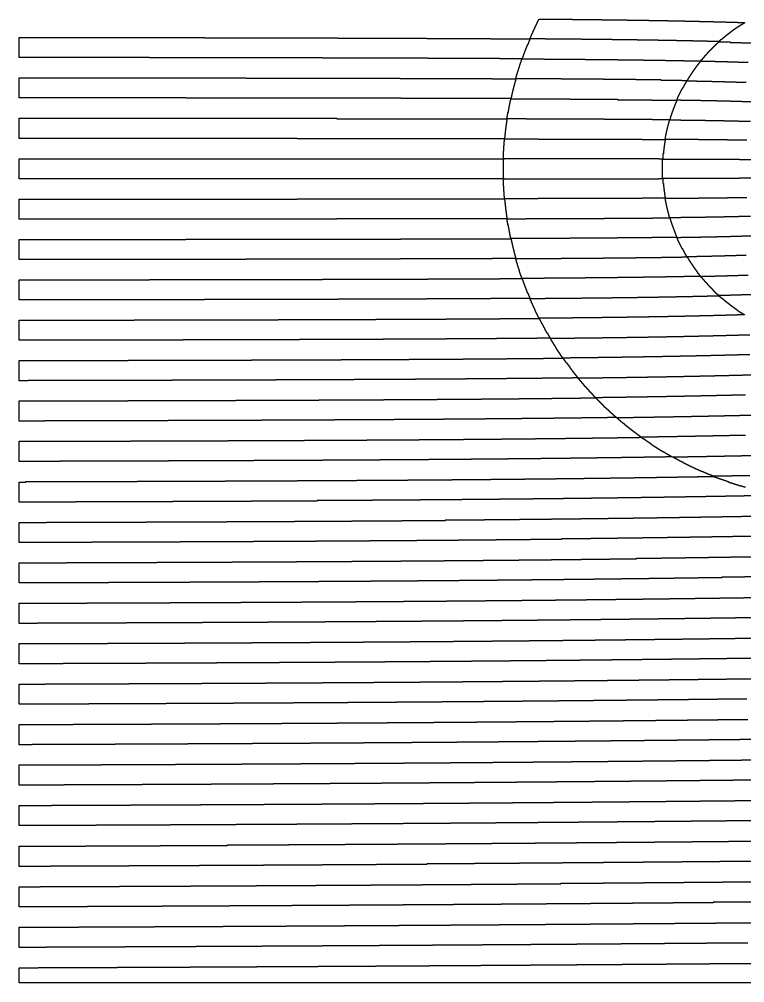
# Model space of a CAD drawing. Extents: x 600 to 5400, y 600 to 5400.
# Drawn here: x 600 to 2739, y 600 to 3440 of the extents above; entities that cross this region are included whole.
import ezdxf

# ---------------------------------------------------------------- set-up
doc = ezdxf.new("R2010")
doc.units = 0
doc.layers.add('LG_12_W1000_ZP600_INV_LL', color=5, linetype='CONTINUOUS')

msp = doc.modelspace()

# ---------------------------------------------------------------- linework, layer by layer
at = {"layer": 'LG_12_W1000_ZP600_INV_LL'}
for points in [[(2231, 3440), (2231, 3439), (2318, 3439), (2318, 3438), (2392, 3438), (2392, 3437), (2456, 3437), (2456, 3436), (2512, 3436), (2512, 3435), (2562, 3435), (2562, 3434), (2606, 3434), (2606, 3433), (2647, 3433), (2647, 3432), (2684, 3432), (2684, 3431), (2718, 3431), (2718, 3430), (2738, 3430), (2738, 3429), (2736, 3429), (2736, 3428), (2735, 3428), (2735, 3427), (2733, 3427), (2733, 3426), (2731, 3426), (2731, 3425), (2730, 3425), (2730, 3424), (2728, 3424), (2728, 3423), (2727, 3423), (2727, 3422), (2725, 3422), (2725, 3421), (2724, 3421), (2724, 3420), (2722, 3420), (2722, 3419), (2721, 3419), (2721, 3418), (2719, 3418), (2719, 3417), (2718, 3417), (2718, 3416), (2716, 3416), (2716, 3415), (2715, 3415), (2715, 3414), (2713, 3414), (2713, 3413), (2712, 3413), (2712, 3412), (2710, 3412), (2710, 3411), (2709, 3411), (2709, 3410), (2708, 3410), (2708, 3409), (2706, 3409), (2706, 3408), (2705, 3408), (2705, 3407), (2703, 3407), (2703, 3406), (2702, 3406), (2702, 3405), (2701, 3405), (2701, 3404), (2699, 3404), (2699, 3403), (2698, 3403), (2698, 3402), (2697, 3402), (2697, 3401), (2695, 3401), (2695, 3400), (2694, 3400), (2694, 3399), (2693, 3399), (2693, 3398), (2692, 3398), (2692, 3397), (2690, 3397), (2690, 3396), (2689, 3396), (2689, 3395), (2688, 3395), (2688, 3394), (2686, 3394), (2686, 3393), (2685, 3393), (2685, 3392), (2684, 3392), (2684, 3391), (2683, 3391), (2683, 3390), (2681, 3390), (2681, 3389), (2680, 3389), (2680, 3388), (2679, 3388), (2679, 3387), (2678, 3387), (2678, 3386), (2677, 3386), (2677, 3385), (2675, 3385), (2675, 3384), (2674, 3384), (2674, 3383), (2673, 3383), (2673, 3382), (2672, 3382), (2672, 3381), (2671, 3381), (2671, 3380), (2670, 3380), (2670, 3379), (2668, 3379), (2668, 3378), (2667, 3378), (2667, 3377), (2666, 3377), (2666, 3376), (2665, 3376), (2665, 3375), (2664, 3375), (2664, 3374), (2628, 3374), (2628, 3375), (2586, 3375), (2586, 3376), (2538, 3376), (2538, 3377), (2484, 3377), (2484, 3378), (2422, 3378), (2422, 3379), (2348, 3379), (2348, 3380), (2259, 3380), (2259, 3381), (2151, 3381), (2151, 3382), (2106, 3382), (2106, 3384), (2107, 3384), (2107, 3387), (2108, 3387), (2108, 3389), (2109, 3389), (2109, 3391), (2110, 3391), (2110, 3394), (2111, 3394), (2111, 3396), (2112, 3396), (2112, 3398), (2113, 3398), (2113, 3400), (2114, 3400), (2114, 3403), (2115, 3403), (2115, 3405), (2116, 3405), (2116, 3407), (2117, 3407), (2117, 3409), (2118, 3409), (2118, 3411), (2119, 3411), (2119, 3413), (2120, 3413), (2120, 3415), (2121, 3415), (2121, 3418), (2122, 3418), (2122, 3420), (2123, 3420), (2123, 3422), (2124, 3422), (2124, 3424), (2125, 3424), (2125, 3426), (2126, 3426), (2126, 3428), (2127, 3428), (2127, 3430), (2128, 3430), (2128, 3432), (2129, 3432), (2129, 3434), (2130, 3434), (2130, 3436), (2131, 3436), (2131, 3438), (2132, 3438), (2132, 3440)], [(1269, 3267), (1269, 3266), (1723, 3266), (1723, 3265), (1995, 3265), (1995, 3264), (2064, 3264), (2064, 3263), (2063, 3263), (2063, 3259), (2062, 3259), (2062, 3256), (2061, 3256), (2061, 3252), (2060, 3252), (2060, 3248), (2059, 3248), (2059, 3245), (2058, 3245), (2058, 3241), (2057, 3241), (2057, 3237), (2056, 3237), (2056, 3233), (2055, 3233), (2055, 3229), (2054, 3229), (2054, 3225), (2053, 3225), (2053, 3220), (2052, 3220), (2052, 3216), (2051, 3216), (2051, 3211), (2050, 3211), (2050, 3207), (2049, 3207), (2049, 3206), (1725, 3206), (1725, 3207), (1091, 3207), (1091, 3208), (600, 3208), (600, 3267)], [(2223, 3205), (2223, 3204), (2364, 3204), (2364, 3203), (2465, 3203), (2465, 3202), (2539, 3202), (2539, 3201), (2538, 3201), (2538, 3198), (2537, 3198), (2537, 3196), (2536, 3196), (2536, 3194), (2535, 3194), (2535, 3191), (2534, 3191), (2534, 3189), (2533, 3189), (2533, 3186), (2532, 3186), (2532, 3184), (2531, 3184), (2531, 3181), (2530, 3181), (2530, 3178), (2529, 3178), (2529, 3176), (2528, 3176), (2528, 3173), (2527, 3173), (2527, 3170), (2526, 3170), (2526, 3168), (2525, 3168), (2525, 3165), (2524, 3165), (2524, 3162), (2523, 3162), (2523, 3159), (2522, 3159), (2522, 3156), (2521, 3156), (2521, 3153), (2520, 3153), (2520, 3150), (2519, 3150), (2519, 3146), (2518, 3146), (2518, 3144), (2467, 3144), (2467, 3145), (2326, 3145), (2326, 3146), (2095, 3146), (2095, 3147), (2038, 3147), (2038, 3148), (2039, 3148), (2039, 3154), (2040, 3154), (2040, 3160), (2041, 3160), (2041, 3166), (2042, 3166), (2042, 3172), (2043, 3172), (2043, 3177), (2044, 3177), (2044, 3183), (2045, 3183), (2045, 3188), (2046, 3188), (2046, 3193), (2047, 3193), (2047, 3198), (2048, 3198), (2048, 3202), (2049, 3202), (2049, 3205)], [(1536, 3148), (1536, 3147), (2038, 3147), (2038, 3141), (2037, 3141), (2037, 3134), (2036, 3134), (2036, 3127), (2035, 3127), (2035, 3119), (2034, 3119), (2034, 3111), (2033, 3111), (2033, 3102), (2032, 3102), (2032, 3092), (2031, 3092), (2031, 3088), (1419, 3088), (1419, 3089), (600, 3089), (600, 3148)], [(2130, 3088), (2130, 3087), (2437, 3087), (2437, 3086), (2504, 3086), (2504, 3082), (2503, 3082), (2503, 3076), (2502, 3076), (2502, 3069), (2501, 3069), (2501, 3062), (2500, 3062), (2500, 3053), (2499, 3053), (2499, 3043), (2498, 3043), (2498, 3029), (2497, 3029), (2497, 3028), (2486, 3028), (2486, 3029), (2028, 3029), (2028, 3051), (2029, 3051), (2029, 3067), (2030, 3067), (2030, 3080), (2031, 3080), (2031, 3088)], [(2028, 3029), (2028, 3026), (2027, 3026), (2027, 2973), (2028, 2973), (2028, 2970), (600, 2970), (600, 3029)], [(2497, 2971), (2497, 2970), (2498, 2970), (2498, 2956), (2499, 2956), (2499, 2946), (2500, 2946), (2500, 2937), (2501, 2937), (2501, 2930), (2502, 2930), (2502, 2923), (2503, 2923), (2503, 2917), (2504, 2917), (2504, 2913), (2437, 2913), (2437, 2912), (2130, 2912), (2130, 2911), (2031, 2911), (2031, 2919), (2030, 2919), (2030, 2932), (2029, 2932), (2029, 2948), (2028, 2948), (2028, 2970), (2486, 2970), (2486, 2971)], [(2031, 2911), (2031, 2907), (2032, 2907), (2032, 2897), (2033, 2897), (2033, 2888), (2034, 2888), (2034, 2880), (2035, 2880), (2035, 2872), (2036, 2872), (2036, 2865), (2037, 2865), (2037, 2858), (2038, 2858), (2038, 2852), (1536, 2852), (1536, 2851), (600, 2851), (600, 2910), (1419, 2910), (1419, 2911)], [(2518, 2855), (2518, 2853), (2519, 2853), (2519, 2849), (2520, 2849), (2520, 2846), (2521, 2846), (2521, 2843), (2522, 2843), (2522, 2840), (2523, 2840), (2523, 2837), (2524, 2837), (2524, 2834), (2525, 2834), (2525, 2831), (2526, 2831), (2526, 2829), (2527, 2829), (2527, 2826), (2528, 2826), (2528, 2823), (2529, 2823), (2529, 2821), (2530, 2821), (2530, 2818), (2531, 2818), (2531, 2815), (2532, 2815), (2532, 2813), (2533, 2813), (2533, 2810), (2534, 2810), (2534, 2808), (2535, 2808), (2535, 2805), (2536, 2805), (2536, 2803), (2537, 2803), (2537, 2801), (2538, 2801), (2538, 2798), (2539, 2798), (2539, 2797), (2465, 2797), (2465, 2796), (2364, 2796), (2364, 2795), (2223, 2795), (2223, 2794), (2049, 2794), (2049, 2797), (2048, 2797), (2048, 2801), (2047, 2801), (2047, 2806), (2046, 2806), (2046, 2811), (2045, 2811), (2045, 2816), (2044, 2816), (2044, 2822), (2043, 2822), (2043, 2827), (2042, 2827), (2042, 2833), (2041, 2833), (2041, 2839), (2040, 2839), (2040, 2845), (2039, 2845), (2039, 2851), (2038, 2851), (2038, 2852), (2095, 2852), (2095, 2853), (2326, 2853), (2326, 2854), (2467, 2854), (2467, 2855)], [(2049, 2793), (2049, 2792), (2050, 2792), (2050, 2788), (2051, 2788), (2051, 2783), (2052, 2783), (2052, 2779), (2053, 2779), (2053, 2774), (2054, 2774), (2054, 2770), (2055, 2770), (2055, 2766), (2056, 2766), (2056, 2762), (2057, 2762), (2057, 2758), (2058, 2758), (2058, 2754), (2059, 2754), (2059, 2751), (2060, 2751), (2060, 2747), (2061, 2747), (2061, 2743), (2062, 2743), (2062, 2740), (2063, 2740), (2063, 2736), (2064, 2736), (2064, 2735), (1995, 2735), (1995, 2734), (1723, 2734), (1723, 2733), (1269, 2733), (1269, 2732), (600, 2732), (600, 2791), (1091, 2791), (1091, 2792), (1725, 2792), (1725, 2793)], [(2664, 2625), (2664, 2624), (2665, 2624), (2665, 2623), (2666, 2623), (2666, 2622), (2667, 2622), (2667, 2621), (2668, 2621), (2668, 2620), (2670, 2620), (2670, 2619), (2671, 2619), (2671, 2618), (2672, 2618), (2672, 2617), (2673, 2617), (2673, 2616), (2674, 2616), (2674, 2615), (2675, 2615), (2675, 2614), (2677, 2614), (2677, 2613), (2678, 2613), (2678, 2612), (2679, 2612), (2679, 2611), (2680, 2611), (2680, 2610), (2681, 2610), (2681, 2609), (2683, 2609), (2683, 2608), (2684, 2608), (2684, 2607), (2685, 2607), (2685, 2606), (2686, 2606), (2686, 2605), (2688, 2605), (2688, 2604), (2689, 2604), (2689, 2603), (2690, 2603), (2690, 2602), (2692, 2602), (2692, 2601), (2693, 2601), (2693, 2600), (2694, 2600), (2694, 2599), (2695, 2599), (2695, 2598), (2697, 2598), (2697, 2597), (2698, 2597), (2698, 2596), (2699, 2596), (2699, 2595), (2701, 2595), (2701, 2594), (2702, 2594), (2702, 2593), (2703, 2593), (2703, 2592), (2705, 2592), (2705, 2591), (2706, 2591), (2706, 2590), (2708, 2590), (2708, 2589), (2709, 2589), (2709, 2588), (2710, 2588), (2710, 2587), (2712, 2587), (2712, 2586), (2713, 2586), (2713, 2585), (2715, 2585), (2715, 2584), (2716, 2584), (2716, 2583), (2718, 2583), (2718, 2582), (2719, 2582), (2719, 2581), (2721, 2581), (2721, 2580), (2722, 2580), (2722, 2579), (2724, 2579), (2724, 2578), (2725, 2578), (2725, 2577), (2727, 2577), (2727, 2576), (2728, 2576), (2728, 2575), (2730, 2575), (2730, 2574), (2731, 2574), (2731, 2573), (2733, 2573), (2733, 2572), (2735, 2572), (2735, 2571), (2736, 2571), (2736, 2570), (2738, 2570), (2738, 2569), (2718, 2569), (2718, 2568), (2684, 2568), (2684, 2567), (2647, 2567), (2647, 2566), (2606, 2566), (2606, 2565), (2562, 2565), (2562, 2564), (2512, 2564), (2512, 2563), (2456, 2563), (2456, 2562), (2392, 2562), (2392, 2561), (2318, 2561), (2318, 2560), (2231, 2560), (2231, 2559), (2132, 2559), (2132, 2561), (2131, 2561), (2131, 2563), (2130, 2563), (2130, 2565), (2129, 2565), (2129, 2567), (2128, 2567), (2128, 2569), (2127, 2569), (2127, 2571), (2126, 2571), (2126, 2573), (2125, 2573), (2125, 2575), (2124, 2575), (2124, 2577), (2123, 2577), (2123, 2579), (2122, 2579), (2122, 2581), (2121, 2581), (2121, 2584), (2120, 2584), (2120, 2586), (2119, 2586), (2119, 2588), (2118, 2588), (2118, 2590), (2117, 2590), (2117, 2592), (2116, 2592), (2116, 2594), (2115, 2594), (2115, 2596), (2114, 2596), (2114, 2599), (2113, 2599), (2113, 2601), (2112, 2601), (2112, 2603), (2111, 2603), (2111, 2605), (2110, 2605), (2110, 2608), (2109, 2608), (2109, 2610), (2108, 2610), (2108, 2612), (2107, 2612), (2107, 2615), (2106, 2615), (2106, 2617), (2151, 2617), (2151, 2618), (2259, 2618), (2259, 2619), (2348, 2619), (2348, 2620), (2422, 2620), (2422, 2621), (2484, 2621), (2484, 2622), (2538, 2622), (2538, 2623), (2586, 2623), (2586, 2624), (2628, 2624), (2628, 2625)], [(2133, 2558), (2133, 2557), (2134, 2557), (2134, 2555), (2135, 2555), (2135, 2553), (2136, 2553), (2136, 2551), (2137, 2551), (2137, 2549), (2138, 2549), (2138, 2547), (2139, 2547), (2139, 2545), (2140, 2545), (2140, 2544), (2141, 2544), (2141, 2542), (2142, 2542), (2142, 2540), (2143, 2540), (2143, 2538), (2144, 2538), (2144, 2536), (2145, 2536), (2145, 2534), (2146, 2534), (2146, 2532), (2147, 2532), (2147, 2531), (2148, 2531), (2148, 2529), (2149, 2529), (2149, 2527), (2150, 2527), (2150, 2525), (2151, 2525), (2151, 2523), (2152, 2523), (2152, 2522), (2153, 2522), (2153, 2520), (2154, 2520), (2154, 2518), (2155, 2518), (2155, 2516), (2156, 2516), (2156, 2515), (2157, 2515), (2157, 2513), (2158, 2513), (2158, 2511), (2159, 2511), (2159, 2509), (2160, 2509), (2160, 2508), (2161, 2508), (2161, 2506), (2162, 2506), (2162, 2504), (2163, 2504), (2163, 2503), (2164, 2503), (2164, 2501), (2165, 2501), (2165, 2500), (2126, 2500), (2126, 2499), (2007, 2499), (2007, 2498), (1860, 2498), (1860, 2497), (1673, 2497), (1673, 2496), (1426, 2496), (1426, 2495), (1083, 2495), (1083, 2494), (600, 2494), (600, 2553), (939, 2553), (939, 2554), (1363, 2554), (1363, 2555), (1651, 2555), (1651, 2556), (1859, 2556), (1859, 2557), (2017, 2557), (2017, 2558)]]:
    msp.add_lwpolyline(points, close=True, dxfattribs=at)
for points in [[(2759, 3197), (2730, 3197), (2730, 3198), (2697, 3198), (2697, 3199), (2657, 3199), (2657, 3200), (2610, 3200), (2610, 3201), (2551, 3201), (2551, 3202), (2539, 3202), (2539, 3203), (2540, 3203), (2540, 3205), (2541, 3205), (2541, 3207), (2542, 3207), (2542, 3210), (2543, 3210), (2543, 3212), (2544, 3212), (2544, 3214), (2545, 3214), (2545, 3216), (2546, 3216), (2546, 3218), (2547, 3218), (2547, 3220), (2548, 3220), (2548, 3222), (2549, 3222), (2549, 3224), (2550, 3224), (2550, 3226), (2551, 3226), (2551, 3228), (2552, 3228), (2552, 3230), (2553, 3230), (2553, 3232), (2554, 3232), (2554, 3234), (2555, 3234), (2555, 3236), (2556, 3236), (2556, 3238), (2557, 3238), (2557, 3240), (2558, 3240), (2558, 3241), (2559, 3241), (2559, 3243), (2560, 3243), (2560, 3245), (2561, 3245), (2561, 3247), (2562, 3247), (2562, 3249), (2563, 3249), (2563, 3250), (2564, 3250), (2564, 3252), (2565, 3252), (2565, 3254), (2566, 3254), (2566, 3255), (2567, 3255), (2567, 3257), (2568, 3257), (2568, 3259), (2554, 3259), (2554, 3260), (2493, 3260), (2493, 3261), (2418, 3261), (2418, 3262), (2323, 3262), (2323, 3263), (2198, 3263), (2198, 3264), (2064, 3264), (2064, 3267), (2065, 3267), (2065, 3270), (2066, 3270), (2066, 3274), (2067, 3274), (2067, 3277), (2068, 3277), (2068, 3280), (2069, 3280), (2069, 3284), (2070, 3284), (2070, 3287), (2071, 3287), (2071, 3290), (2072, 3290), (2072, 3293), (2073, 3293), (2073, 3296), (2074, 3296), (2074, 3299), (2075, 3299), (2075, 3303), (2076, 3303), (2076, 3306), (2077, 3306), (2077, 3309), (2078, 3309), (2078, 3312), (2079, 3312), (2079, 3314), (2080, 3314), (2080, 3317), (2081, 3317), (2081, 3320), (2082, 3320), (2082, 3323), (2016, 3323), (2016, 3324), (1805, 3324), (1805, 3325), (1494, 3325), (1494, 3326), (984, 3326), (984, 3327), (600, 3327), (600, 3386), (1146, 3386), (1146, 3385), (1539, 3385), (1539, 3384), (1802, 3384), (1802, 3383), (1990, 3383), (1990, 3382), (2105, 3382), (2105, 3380), (2104, 3380), (2104, 3377), (2103, 3377), (2103, 3375), (2102, 3375), (2102, 3373), (2101, 3373), (2101, 3370), (2100, 3370), (2100, 3368), (2099, 3368), (2099, 3365), (2098, 3365), (2098, 3363), (2097, 3363), (2097, 3360), (2096, 3360), (2096, 3358), (2095, 3358), (2095, 3355), (2094, 3355), (2094, 3353), (2093, 3353), (2093, 3350), (2092, 3350), (2092, 3348), (2091, 3348), (2091, 3345), (2090, 3345), (2090, 3342), (2089, 3342), (2089, 3340), (2088, 3340), (2088, 3337), (2087, 3337), (2087, 3334), (2086, 3334), (2086, 3331), (2085, 3331), (2085, 3329), (2084, 3329), (2084, 3326), (2083, 3326), (2083, 3323), (2148, 3323), (2148, 3322), (2269, 3322), (2269, 3321), (2364, 3321), (2364, 3320), (2441, 3320), (2441, 3319), (2505, 3319), (2505, 3318), (2559, 3318), (2559, 3317), (2606, 3317), (2606, 3316), (2608, 3316), (2608, 3315), (2607, 3315), (2607, 3314), (2606, 3314), (2606, 3312), (2605, 3312), (2605, 3311), (2604, 3311), (2604, 3310), (2603, 3310), (2603, 3308), (2602, 3308), (2602, 3307), (2601, 3307), (2601, 3306), (2600, 3306), (2600, 3305), (2599, 3305), (2599, 3303), (2598, 3303), (2598, 3302), (2597, 3302), (2597, 3301), (2596, 3301), (2596, 3299), (2595, 3299), (2595, 3298), (2594, 3298), (2594, 3297), (2593, 3297), (2593, 3295), (2592, 3295), (2592, 3294), (2591, 3294), (2591, 3292), (2590, 3292), (2590, 3291), (2589, 3291), (2589, 3290), (2588, 3290), (2588, 3288), (2587, 3288), (2587, 3287), (2586, 3287), (2586, 3285), (2585, 3285), (2585, 3284), (2584, 3284), (2584, 3282), (2583, 3282), (2583, 3281), (2582, 3281), (2582, 3279), (2581, 3279), (2581, 3278), (2580, 3278), (2580, 3276), (2579, 3276), (2579, 3275), (2578, 3275), (2578, 3273), (2577, 3273), (2577, 3272), (2576, 3272), (2576, 3270), (2575, 3270), (2575, 3269), (2574, 3269), (2574, 3267), (2573, 3267), (2573, 3265), (2572, 3265), (2572, 3264), (2571, 3264), (2571, 3262), (2570, 3262), (2570, 3260), (2569, 3260), (2569, 3259), (2598, 3259), (2598, 3258), (2642, 3258), (2642, 3257), (2680, 3257), (2680, 3256), (2714, 3256), (2714, 3255), (2743, 3255)], [(2749, 3313), (2720, 3313), (2720, 3314), (2688, 3314), (2688, 3315), (2652, 3315), (2652, 3316), (2612, 3316), (2612, 3317), (2610, 3317), (2610, 3319), (2611, 3319), (2611, 3320), (2612, 3320), (2612, 3321), (2613, 3321), (2613, 3322), (2614, 3322), (2614, 3323), (2615, 3323), (2615, 3325), (2616, 3325), (2616, 3326), (2617, 3326), (2617, 3327), (2618, 3327), (2618, 3328), (2619, 3328), (2619, 3329), (2620, 3329), (2620, 3330), (2621, 3330), (2621, 3332), (2622, 3332), (2622, 3333), (2623, 3333), (2623, 3334), (2624, 3334), (2624, 3335), (2625, 3335), (2625, 3336), (2626, 3336), (2626, 3337), (2627, 3337), (2627, 3338), (2628, 3338), (2628, 3339), (2629, 3339), (2629, 3340), (2630, 3340), (2630, 3342), (2631, 3342), (2631, 3343), (2632, 3343), (2632, 3344), (2633, 3344), (2633, 3345), (2634, 3345), (2634, 3346), (2635, 3346), (2635, 3347), (2636, 3347), (2636, 3348), (2637, 3348), (2637, 3349), (2638, 3349), (2638, 3350), (2639, 3350), (2639, 3351), (2640, 3351), (2640, 3352), (2641, 3352), (2641, 3353), (2642, 3353), (2642, 3354), (2643, 3354), (2643, 3355), (2644, 3355), (2644, 3356), (2645, 3356), (2645, 3357), (2646, 3357), (2646, 3358), (2647, 3358), (2647, 3359), (2648, 3359), (2648, 3360), (2649, 3360), (2649, 3361), (2650, 3361), (2650, 3362), (2651, 3362), (2651, 3363), (2652, 3363), (2652, 3364), (2653, 3364), (2653, 3365), (2654, 3365), (2654, 3366), (2655, 3366), (2655, 3367), (2656, 3367), (2656, 3368), (2657, 3368), (2657, 3369), (2658, 3369), (2658, 3370), (2660, 3370), (2660, 3371), (2661, 3371), (2661, 3372), (2662, 3372), (2662, 3373), (2696, 3373), (2696, 3372), (2728, 3372), (2728, 3371), (2757, 3371)], [(2745, 3084), (2688, 3084), (2688, 3085), (2603, 3085), (2603, 3086), (2504, 3086), (2504, 3088), (2505, 3088), (2505, 3094), (2506, 3094), (2506, 3099), (2507, 3099), (2507, 3104), (2508, 3104), (2508, 3108), (2509, 3108), (2509, 3113), (2510, 3113), (2510, 3117), (2511, 3117), (2511, 3121), (2512, 3121), (2512, 3125), (2513, 3125), (2513, 3129), (2514, 3129), (2514, 3132), (2515, 3132), (2515, 3136), (2516, 3136), (2516, 3140), (2517, 3140), (2517, 3143), (2518, 3143), (2518, 3144), (2551, 3144), (2551, 3143), (2623, 3143), (2623, 3142), (2678, 3142), (2678, 3141), (2721, 3141), (2721, 3140), (2756, 3140)], [(2826, 2972), (2724, 2972), (2724, 2971), (2497, 2971), (2497, 3028), (2724, 3028), (2724, 3027), (2826, 3027)], [(2756, 2859), (2721, 2859), (2721, 2858), (2678, 2858), (2678, 2857), (2623, 2857), (2623, 2856), (2551, 2856), (2551, 2855), (2518, 2855), (2518, 2856), (2517, 2856), (2517, 2859), (2516, 2859), (2516, 2863), (2515, 2863), (2515, 2867), (2514, 2867), (2514, 2870), (2513, 2870), (2513, 2874), (2512, 2874), (2512, 2878), (2511, 2878), (2511, 2882), (2510, 2882), (2510, 2886), (2509, 2886), (2509, 2891), (2508, 2891), (2508, 2895), (2507, 2895), (2507, 2900), (2506, 2900), (2506, 2905), (2505, 2905), (2505, 2911), (2504, 2911), (2504, 2913), (2603, 2913), (2603, 2914), (2688, 2914), (2688, 2915), (2745, 2915)], [(2743, 2744), (2714, 2744), (2714, 2743), (2680, 2743), (2680, 2742), (2642, 2742), (2642, 2741), (2598, 2741), (2598, 2740), (2569, 2740), (2569, 2739), (2570, 2739), (2570, 2737), (2571, 2737), (2571, 2735), (2572, 2735), (2572, 2734), (2573, 2734), (2573, 2732), (2574, 2732), (2574, 2730), (2575, 2730), (2575, 2729), (2576, 2729), (2576, 2727), (2577, 2727), (2577, 2726), (2578, 2726), (2578, 2724), (2579, 2724), (2579, 2723), (2580, 2723), (2580, 2721), (2581, 2721), (2581, 2720), (2582, 2720), (2582, 2718), (2583, 2718), (2583, 2717), (2584, 2717), (2584, 2715), (2585, 2715), (2585, 2714), (2586, 2714), (2586, 2712), (2587, 2712), (2587, 2711), (2588, 2711), (2588, 2709), (2589, 2709), (2589, 2708), (2590, 2708), (2590, 2707), (2591, 2707), (2591, 2705), (2592, 2705), (2592, 2704), (2593, 2704), (2593, 2702), (2594, 2702), (2594, 2701), (2595, 2701), (2595, 2700), (2596, 2700), (2596, 2698), (2597, 2698), (2597, 2697), (2598, 2697), (2598, 2696), (2599, 2696), (2599, 2694), (2600, 2694), (2600, 2693), (2601, 2693), (2601, 2692), (2602, 2692), (2602, 2691), (2603, 2691), (2603, 2689), (2604, 2689), (2604, 2688), (2605, 2688), (2605, 2687), (2606, 2687), (2606, 2685), (2607, 2685), (2607, 2684), (2608, 2684), (2608, 2683), (2606, 2683), (2606, 2682), (2559, 2682), (2559, 2681), (2505, 2681), (2505, 2680), (2441, 2680), (2441, 2679), (2364, 2679), (2364, 2678), (2269, 2678), (2269, 2677), (2148, 2677), (2148, 2676), (2083, 2676), (2083, 2673), (2084, 2673), (2084, 2670), (2085, 2670), (2085, 2668), (2086, 2668), (2086, 2665), (2087, 2665), (2087, 2662), (2088, 2662), (2088, 2659), (2089, 2659), (2089, 2657), (2090, 2657), (2090, 2654), (2091, 2654), (2091, 2651), (2092, 2651), (2092, 2649), (2093, 2649), (2093, 2646), (2094, 2646), (2094, 2644), (2095, 2644), (2095, 2641), (2096, 2641), (2096, 2639), (2097, 2639), (2097, 2636), (2098, 2636), (2098, 2634), (2099, 2634), (2099, 2631), (2100, 2631), (2100, 2629), (2101, 2629), (2101, 2626), (2102, 2626), (2102, 2624), (2103, 2624), (2103, 2622), (2104, 2622), (2104, 2619), (2105, 2619), (2105, 2617), (1990, 2617), (1990, 2616), (1802, 2616), (1802, 2615), (1539, 2615), (1539, 2614), (1146, 2614), (1146, 2613), (600, 2613), (600, 2672), (984, 2672), (984, 2673), (1494, 2673), (1494, 2674), (1805, 2674), (1805, 2675), (2016, 2675), (2016, 2676), (2082, 2676), (2082, 2679), (2081, 2679), (2081, 2682), (2080, 2682), (2080, 2685), (2079, 2685), (2079, 2687), (2078, 2687), (2078, 2690), (2077, 2690), (2077, 2693), (2076, 2693), (2076, 2696), (2075, 2696), (2075, 2700), (2074, 2700), (2074, 2703), (2073, 2703), (2073, 2706), (2072, 2706), (2072, 2709), (2071, 2709), (2071, 2712), (2070, 2712), (2070, 2715), (2069, 2715), (2069, 2719), (2068, 2719), (2068, 2722), (2067, 2722), (2067, 2725), (2066, 2725), (2066, 2729), (2065, 2729), (2065, 2732), (2064, 2732), (2064, 2735), (2198, 2735), (2198, 2736), (2323, 2736), (2323, 2737), (2418, 2737), (2418, 2738), (2493, 2738), (2493, 2739), (2554, 2739), (2554, 2740), (2568, 2740), (2568, 2742), (2567, 2742), (2567, 2744), (2566, 2744), (2566, 2745), (2565, 2745), (2565, 2747), (2564, 2747), (2564, 2749), (2563, 2749), (2563, 2750), (2562, 2750), (2562, 2752), (2561, 2752), (2561, 2754), (2560, 2754), (2560, 2756), (2559, 2756), (2559, 2758), (2558, 2758), (2558, 2759), (2557, 2759), (2557, 2761), (2556, 2761), (2556, 2763), (2555, 2763), (2555, 2765), (2554, 2765), (2554, 2767), (2553, 2767), (2553, 2769), (2552, 2769), (2552, 2771), (2551, 2771), (2551, 2773), (2550, 2773), (2550, 2775), (2549, 2775), (2549, 2777), (2548, 2777), (2548, 2779), (2547, 2779), (2547, 2781), (2546, 2781), (2546, 2783), (2545, 2783), (2545, 2785), (2544, 2785), (2544, 2787), (2543, 2787), (2543, 2789), (2542, 2789), (2542, 2792), (2541, 2792), (2541, 2794), (2540, 2794), (2540, 2796), (2539, 2796), (2539, 2797), (2551, 2797), (2551, 2798), (2610, 2798), (2610, 2799), (2657, 2799), (2657, 2800), (2697, 2800), (2697, 2801), (2730, 2801), (2730, 2802), (2759, 2802)], [(2757, 2628), (2728, 2628), (2728, 2627), (2696, 2627), (2696, 2626), (2662, 2626), (2662, 2627), (2661, 2627), (2661, 2628), (2660, 2628), (2660, 2629), (2658, 2629), (2658, 2630), (2657, 2630), (2657, 2631), (2656, 2631), (2656, 2632), (2655, 2632), (2655, 2633), (2654, 2633), (2654, 2634), (2653, 2634), (2653, 2635), (2652, 2635), (2652, 2636), (2651, 2636), (2651, 2637), (2650, 2637), (2650, 2638), (2649, 2638), (2649, 2639), (2648, 2639), (2648, 2640), (2647, 2640), (2647, 2641), (2646, 2641), (2646, 2642), (2645, 2642), (2645, 2643), (2644, 2643), (2644, 2644), (2643, 2644), (2643, 2645), (2642, 2645), (2642, 2646), (2641, 2646), (2641, 2647), (2640, 2647), (2640, 2648), (2639, 2648), (2639, 2649), (2638, 2649), (2638, 2650), (2637, 2650), (2637, 2651), (2636, 2651), (2636, 2652), (2635, 2652), (2635, 2653), (2634, 2653), (2634, 2654), (2633, 2654), (2633, 2655), (2632, 2655), (2632, 2656), (2631, 2656), (2631, 2657), (2630, 2657), (2630, 2659), (2629, 2659), (2629, 2660), (2628, 2660), (2628, 2661), (2627, 2661), (2627, 2662), (2626, 2662), (2626, 2663), (2625, 2663), (2625, 2664), (2624, 2664), (2624, 2665), (2623, 2665), (2623, 2666), (2622, 2666), (2622, 2667), (2621, 2667), (2621, 2669), (2620, 2669), (2620, 2670), (2619, 2670), (2619, 2671), (2618, 2671), (2618, 2672), (2617, 2672), (2617, 2673), (2616, 2673), (2616, 2674), (2615, 2674), (2615, 2676), (2614, 2676), (2614, 2677), (2613, 2677), (2613, 2678), (2612, 2678), (2612, 2679), (2611, 2679), (2611, 2680), (2610, 2680), (2610, 2682), (2612, 2682), (2612, 2683), (2652, 2683), (2652, 2684), (2688, 2684), (2688, 2685), (2720, 2685), (2720, 2686), (2749, 2686)], [(2754, 2451), (2718, 2451), (2718, 2450), (2680, 2450), (2680, 2449), (2639, 2449), (2639, 2448), (2596, 2448), (2596, 2447), (2549, 2447), (2549, 2446), (2497, 2446), (2497, 2445), (2441, 2445), (2441, 2444), (2378, 2444), (2378, 2443), (2307, 2443), (2307, 2442), (2225, 2442), (2225, 2441), (2204, 2441), (2204, 2439), (2205, 2439), (2205, 2438), (2206, 2438), (2206, 2436), (2207, 2436), (2207, 2435), (2208, 2435), (2208, 2434), (2209, 2434), (2209, 2432), (2210, 2432), (2210, 2431), (2211, 2431), (2211, 2429), (2212, 2429), (2212, 2428), (2213, 2428), (2213, 2427), (2214, 2427), (2214, 2425), (2215, 2425), (2215, 2424), (2216, 2424), (2216, 2423), (2217, 2423), (2217, 2421), (2218, 2421), (2218, 2420), (2219, 2420), (2219, 2419), (2220, 2419), (2220, 2417), (2221, 2417), (2221, 2416), (2222, 2416), (2222, 2415), (2223, 2415), (2223, 2413), (2224, 2413), (2224, 2412), (2225, 2412), (2225, 2411), (2226, 2411), (2226, 2409), (2227, 2409), (2227, 2408), (2228, 2408), (2228, 2407), (2229, 2407), (2229, 2405), (2230, 2405), (2230, 2404), (2231, 2404), (2231, 2403), (2232, 2403), (2232, 2401), (2233, 2401), (2233, 2400), (2234, 2400), (2234, 2399), (2235, 2399), (2235, 2398), (2236, 2398), (2236, 2396), (2237, 2396), (2237, 2395), (2238, 2395), (2238, 2394), (2239, 2394), (2239, 2393), (2240, 2393), (2240, 2391), (2241, 2391), (2241, 2390), (2242, 2390), (2242, 2389), (2243, 2389), (2243, 2388), (2244, 2388), (2244, 2386), (2245, 2386), (2245, 2385), (2246, 2385), (2246, 2384), (2247, 2384), (2247, 2383), (2232, 2383), (2232, 2382), (2142, 2382), (2142, 2381), (2038, 2381), (2038, 2380), (1916, 2380), (1916, 2379), (1768, 2379), (1768, 2378), (1587, 2378), (1587, 2377), (1356, 2377), (1356, 2376), (1051, 2376), (1051, 2375), (626, 2375), (626, 2374), (600, 2374), (600, 2434), (921, 2434), (921, 2435), (1285, 2435), (1285, 2436), (1549, 2436), (1549, 2437), (1750, 2437), (1750, 2438), (1909, 2438), (1909, 2439), (2038, 2439), (2038, 2440), (2146, 2440), (2146, 2441), (2203, 2441), (2203, 2442), (2202, 2442), (2202, 2444), (2201, 2444), (2201, 2445), (2200, 2445), (2200, 2446), (2199, 2446), (2199, 2448), (2198, 2448), (2198, 2449), (2197, 2449), (2197, 2451), (2196, 2451), (2196, 2452), (2195, 2452), (2195, 2454), (2194, 2454), (2194, 2455), (2193, 2455), (2193, 2457), (2192, 2457), (2192, 2458), (2191, 2458), (2191, 2460), (2190, 2460), (2190, 2461), (2189, 2461), (2189, 2463), (2188, 2463), (2188, 2464), (2187, 2464), (2187, 2466), (2186, 2466), (2186, 2467), (2185, 2467), (2185, 2469), (2184, 2469), (2184, 2470), (2183, 2470), (2183, 2472), (2182, 2472), (2182, 2473), (2181, 2473), (2181, 2475), (2180, 2475), (2180, 2477), (2179, 2477), (2179, 2478), (2178, 2478), (2178, 2480), (2177, 2480), (2177, 2481), (2176, 2481), (2176, 2483), (2175, 2483), (2175, 2485), (2174, 2485), (2174, 2486), (2173, 2486), (2173, 2488), (2172, 2488), (2172, 2489), (2171, 2489), (2171, 2491), (2170, 2491), (2170, 2493), (2169, 2493), (2169, 2494), (2168, 2494), (2168, 2496), (2167, 2496), (2167, 2498), (2166, 2498), (2166, 2499), (2165, 2499), (2165, 2500), (2238, 2500), (2238, 2501), (2320, 2501), (2320, 2502), (2391, 2502), (2391, 2503), (2454, 2503), (2454, 2504), (2509, 2504), (2509, 2505), (2559, 2505), (2559, 2506), (2604, 2506), (2604, 2507), (2646, 2507), (2646, 2508), (2684, 2508), (2684, 2509), (2720, 2509), (2720, 2510), (2754, 2510)], [(2741, 2332), (2700, 2332), (2700, 2331), (2656, 2331), (2656, 2330), (2610, 2330), (2610, 2329), (2561, 2329), (2561, 2328), (2508, 2328), (2508, 2327), (2451, 2327), (2451, 2326), (2388, 2326), (2388, 2325), (2320, 2325), (2320, 2324), (2300, 2324), (2300, 2323), (2301, 2323), (2301, 2322), (2302, 2322), (2302, 2321), (2303, 2321), (2303, 2320), (2304, 2320), (2304, 2319), (2305, 2319), (2305, 2318), (2306, 2318), (2306, 2317), (2307, 2317), (2307, 2316), (2308, 2316), (2308, 2315), (2309, 2315), (2309, 2314), (2310, 2314), (2310, 2313), (2311, 2313), (2311, 2312), (2312, 2312), (2312, 2311), (2313, 2311), (2313, 2310), (2314, 2310), (2314, 2309), (2315, 2309), (2315, 2308), (2316, 2308), (2316, 2307), (2317, 2307), (2317, 2306), (2318, 2306), (2318, 2305), (2319, 2305), (2319, 2304), (2320, 2304), (2320, 2303), (2321, 2303), (2321, 2302), (2322, 2302), (2322, 2301), (2323, 2301), (2323, 2300), (2324, 2300), (2324, 2299), (2325, 2299), (2325, 2298), (2326, 2298), (2326, 2297), (2327, 2297), (2327, 2296), (2328, 2296), (2328, 2295), (2329, 2295), (2329, 2294), (2330, 2294), (2330, 2293), (2331, 2293), (2331, 2292), (2333, 2292), (2333, 2291), (2334, 2291), (2334, 2290), (2335, 2290), (2335, 2289), (2336, 2289), (2336, 2288), (2337, 2288), (2337, 2287), (2338, 2287), (2338, 2286), (2339, 2286), (2339, 2285), (2340, 2285), (2340, 2284), (2341, 2284), (2341, 2283), (2342, 2283), (2342, 2282), (2343, 2282), (2343, 2281), (2344, 2281), (2344, 2280), (2345, 2280), (2345, 2279), (2347, 2279), (2347, 2278), (2348, 2278), (2348, 2277), (2349, 2277), (2349, 2276), (2350, 2276), (2350, 2275), (2351, 2275), (2351, 2274), (2352, 2274), (2352, 2273), (2353, 2273), (2353, 2272), (2354, 2272), (2354, 2271), (2356, 2271), (2356, 2270), (2357, 2270), (2357, 2269), (2358, 2269), (2358, 2268), (2359, 2268), (2359, 2267), (2360, 2267), (2360, 2266), (2334, 2266), (2334, 2265), (2259, 2265), (2259, 2264), (2176, 2264), (2176, 2263), (2082, 2263), (2082, 2262), (1975, 2262), (1975, 2261), (1851, 2261), (1851, 2260), (1705, 2260), (1705, 2259), (1530, 2259), (1530, 2258), (1314, 2258), (1314, 2257), (1039, 2257), (1039, 2256), (675, 2256), (675, 2255), (600, 2255), (600, 2315), (920, 2315), (920, 2316), (1239, 2316), (1239, 2317), (1483, 2317), (1483, 2318), (1675, 2318), (1675, 2319), (1832, 2319), (1832, 2320), (1963, 2320), (1963, 2321), (2074, 2321), (2074, 2322), (2170, 2322), (2170, 2323), (2255, 2323), (2255, 2324), (2299, 2324), (2299, 2325), (2298, 2325), (2298, 2326), (2297, 2326), (2297, 2327), (2296, 2327), (2296, 2328), (2295, 2328), (2295, 2329), (2294, 2329), (2294, 2330), (2293, 2330), (2293, 2332), (2292, 2332), (2292, 2333), (2291, 2333), (2291, 2334), (2290, 2334), (2290, 2335), (2289, 2335), (2289, 2336), (2288, 2336), (2288, 2337), (2287, 2337), (2287, 2338), (2286, 2338), (2286, 2339), (2285, 2339), (2285, 2340), (2284, 2340), (2284, 2341), (2283, 2341), (2283, 2342), (2282, 2342), (2282, 2343), (2281, 2343), (2281, 2344), (2280, 2344), (2280, 2346), (2279, 2346), (2279, 2347), (2278, 2347), (2278, 2348), (2277, 2348), (2277, 2349), (2276, 2349), (2276, 2350), (2275, 2350), (2275, 2351), (2274, 2351), (2274, 2352), (2273, 2352), (2273, 2353), (2272, 2353), (2272, 2355), (2271, 2355), (2271, 2356), (2270, 2356), (2270, 2357), (2269, 2357), (2269, 2358), (2268, 2358), (2268, 2359), (2267, 2359), (2267, 2360), (2266, 2360), (2266, 2361), (2265, 2361), (2265, 2363), (2264, 2363), (2264, 2364), (2263, 2364), (2263, 2365), (2262, 2365), (2262, 2366), (2261, 2366), (2261, 2367), (2260, 2367), (2260, 2368), (2259, 2368), (2259, 2370), (2258, 2370), (2258, 2371), (2257, 2371), (2257, 2372), (2256, 2372), (2256, 2373), (2255, 2373), (2255, 2374), (2254, 2374), (2254, 2375), (2253, 2375), (2253, 2377), (2252, 2377), (2252, 2378), (2251, 2378), (2251, 2379), (2250, 2379), (2250, 2380), (2249, 2380), (2249, 2381), (2248, 2381), (2248, 2383), (2321, 2383), (2321, 2384), (2390, 2384), (2390, 2385), (2452, 2385), (2452, 2386), (2508, 2386), (2508, 2387), (2559, 2387), (2559, 2388), (2607, 2388), (2607, 2389), (2651, 2389), (2651, 2390), (2693, 2390), (2693, 2391), (2732, 2391), (2732, 2392), (2770, 2392)], [(2741, 2213), (2694, 2213), (2694, 2212), (2645, 2212), (2645, 2211), (2594, 2211), (2594, 2210), (2540, 2210), (2540, 2209), (2482, 2209), (2482, 2208), (2435, 2208), (2435, 2207), (2436, 2207), (2436, 2206), (2437, 2206), (2437, 2205), (2439, 2205), (2439, 2204), (2440, 2204), (2440, 2203), (2442, 2203), (2442, 2202), (2443, 2202), (2443, 2201), (2445, 2201), (2445, 2200), (2446, 2200), (2446, 2199), (2447, 2199), (2447, 2198), (2449, 2198), (2449, 2197), (2450, 2197), (2450, 2196), (2452, 2196), (2452, 2195), (2453, 2195), (2453, 2194), (2455, 2194), (2455, 2193), (2456, 2193), (2456, 2192), (2458, 2192), (2458, 2191), (2459, 2191), (2459, 2190), (2461, 2190), (2461, 2189), (2462, 2189), (2462, 2188), (2464, 2188), (2464, 2187), (2465, 2187), (2465, 2186), (2467, 2186), (2467, 2185), (2468, 2185), (2468, 2184), (2470, 2184), (2470, 2183), (2471, 2183), (2471, 2182), (2473, 2182), (2473, 2181), (2474, 2181), (2474, 2180), (2476, 2180), (2476, 2179), (2478, 2179), (2478, 2178), (2479, 2178), (2479, 2177), (2481, 2177), (2481, 2176), (2482, 2176), (2482, 2175), (2484, 2175), (2484, 2174), (2486, 2174), (2486, 2173), (2487, 2173), (2487, 2172), (2489, 2172), (2489, 2171), (2490, 2171), (2490, 2170), (2492, 2170), (2492, 2169), (2494, 2169), (2494, 2168), (2495, 2168), (2495, 2167), (2497, 2167), (2497, 2166), (2499, 2166), (2499, 2165), (2500, 2165), (2500, 2164), (2502, 2164), (2502, 2163), (2504, 2163), (2504, 2162), (2505, 2162), (2505, 2161), (2507, 2161), (2507, 2160), (2509, 2160), (2509, 2159), (2510, 2159), (2510, 2158), (2512, 2158), (2512, 2157), (2514, 2157), (2514, 2156), (2516, 2156), (2516, 2155), (2517, 2155), (2517, 2154), (2519, 2154), (2519, 2153), (2521, 2153), (2521, 2152), (2523, 2152), (2523, 2151), (2524, 2151), (2524, 2150), (2505, 2150), (2505, 2149), (2442, 2149), (2442, 2148), (2376, 2148), (2376, 2147), (2303, 2147), (2303, 2146), (2225, 2146), (2225, 2145), (2138, 2145), (2138, 2144), (2041, 2144), (2041, 2143), (1932, 2143), (1932, 2142), (1808, 2142), (1808, 2141), (1664, 2141), (1664, 2140), (1495, 2140), (1495, 2139), (1292, 2139), (1292, 2138), (1040, 2138), (1040, 2137), (721, 2137), (721, 2136), (600, 2136), (600, 2196), (929, 2196), (929, 2197), (1215, 2197), (1215, 2198), (1441, 2198), (1441, 2199), (1625, 2199), (1625, 2200), (1779, 2200), (1779, 2201), (1910, 2201), (1910, 2202), (2023, 2202), (2023, 2203), (2122, 2203), (2122, 2204), (2211, 2204), (2211, 2205), (2290, 2205), (2290, 2206), (2363, 2206), (2363, 2207), (2429, 2207), (2429, 2208), (2433, 2208), (2433, 2209), (2432, 2209), (2432, 2210), (2430, 2210), (2430, 2211), (2429, 2211), (2429, 2212), (2428, 2212), (2428, 2213), (2426, 2213), (2426, 2214), (2425, 2214), (2425, 2215), (2424, 2215), (2424, 2216), (2422, 2216), (2422, 2217), (2421, 2217), (2421, 2218), (2420, 2218), (2420, 2219), (2418, 2219), (2418, 2220), (2417, 2220), (2417, 2221), (2416, 2221), (2416, 2222), (2414, 2222), (2414, 2223), (2413, 2223), (2413, 2224), (2412, 2224), (2412, 2225), (2410, 2225), (2410, 2226), (2409, 2226), (2409, 2227), (2408, 2227), (2408, 2228), (2406, 2228), (2406, 2229), (2405, 2229), (2405, 2230), (2404, 2230), (2404, 2231), (2402, 2231), (2402, 2232), (2401, 2232), (2401, 2233), (2400, 2233), (2400, 2234), (2399, 2234), (2399, 2235), (2397, 2235), (2397, 2236), (2396, 2236), (2396, 2237), (2395, 2237), (2395, 2238), (2394, 2238), (2394, 2239), (2392, 2239), (2392, 2240), (2391, 2240), (2391, 2241), (2390, 2241), (2390, 2242), (2389, 2242), (2389, 2243), (2387, 2243), (2387, 2244), (2386, 2244), (2386, 2245), (2385, 2245), (2385, 2246), (2384, 2246), (2384, 2247), (2382, 2247), (2382, 2248), (2381, 2248), (2381, 2249), (2380, 2249), (2380, 2250), (2379, 2250), (2379, 2251), (2378, 2251), (2378, 2252), (2376, 2252), (2376, 2253), (2375, 2253), (2375, 2254), (2374, 2254), (2374, 2255), (2373, 2255), (2373, 2256), (2372, 2256), (2372, 2257), (2371, 2257), (2371, 2258), (2369, 2258), (2369, 2259), (2368, 2259), (2368, 2260), (2367, 2260), (2367, 2261), (2366, 2261), (2366, 2262), (2365, 2262), (2365, 2263), (2364, 2263), (2364, 2264), (2362, 2264), (2362, 2265), (2361, 2265), (2361, 2266), (2411, 2266), (2411, 2267), (2472, 2267), (2472, 2268), (2529, 2268), (2529, 2269), (2582, 2269), (2582, 2270), (2632, 2270), (2632, 2271), (2679, 2271), (2679, 2272), (2724, 2272), (2724, 2273), (2767, 2273)], [(2791, 2035), (2737, 2035), (2737, 2034), (2682, 2034), (2682, 2033), (2624, 2033), (2624, 2032), (2564, 2032), (2564, 2031), (2501, 2031), (2501, 2030), (2434, 2030), (2434, 2029), (2364, 2029), (2364, 2028), (2287, 2028), (2287, 2027), (2205, 2027), (2205, 2026), (2115, 2026), (2115, 2025), (2016, 2025), (2016, 2024), (1906, 2024), (1906, 2023), (1783, 2023), (1783, 2022), (1641, 2022), (1641, 2021), (1478, 2021), (1478, 2020), (1285, 2020), (1285, 2019), (1053, 2019), (1053, 2018), (767, 2018), (767, 2017), (600, 2017), (600, 2076), (619, 2076), (619, 2077), (948, 2077), (948, 2078), (1207, 2078), (1207, 2079), (1419, 2079), (1419, 2080), (1595, 2080), (1595, 2081), (1746, 2081), (1746, 2082), (1876, 2082), (1876, 2083), (1990, 2083), (1990, 2084), (2091, 2084), (2091, 2085), (2183, 2085), (2183, 2086), (2266, 2086), (2266, 2087), (2342, 2087), (2342, 2088), (2413, 2088), (2413, 2089), (2479, 2089), (2479, 2090), (2541, 2090), (2541, 2091), (2600, 2091), (2600, 2092), (2647, 2092), (2647, 2093), (2645, 2093), (2645, 2094), (2642, 2094), (2642, 2095), (2640, 2095), (2640, 2096), (2637, 2096), (2637, 2097), (2635, 2097), (2635, 2098), (2632, 2098), (2632, 2099), (2630, 2099), (2630, 2100), (2627, 2100), (2627, 2101), (2625, 2101), (2625, 2102), (2623, 2102), (2623, 2103), (2620, 2103), (2620, 2104), (2618, 2104), (2618, 2105), (2616, 2105), (2616, 2106), (2613, 2106), (2613, 2107), (2611, 2107), (2611, 2108), (2609, 2108), (2609, 2109), (2606, 2109), (2606, 2110), (2604, 2110), (2604, 2111), (2602, 2111), (2602, 2112), (2600, 2112), (2600, 2113), (2597, 2113), (2597, 2114), (2595, 2114), (2595, 2115), (2593, 2115), (2593, 2116), (2591, 2116), (2591, 2117), (2589, 2117), (2589, 2118), (2587, 2118), (2587, 2119), (2585, 2119), (2585, 2120), (2582, 2120), (2582, 2121), (2580, 2121), (2580, 2122), (2578, 2122), (2578, 2123), (2576, 2123), (2576, 2124), (2574, 2124), (2574, 2125), (2572, 2125), (2572, 2126), (2570, 2126), (2570, 2127), (2568, 2127), (2568, 2128), (2566, 2128), (2566, 2129), (2564, 2129), (2564, 2130), (2562, 2130), (2562, 2131), (2560, 2131), (2560, 2132), (2558, 2132), (2558, 2133), (2556, 2133), (2556, 2134), (2554, 2134), (2554, 2135), (2552, 2135), (2552, 2136), (2550, 2136), (2550, 2137), (2548, 2137), (2548, 2138), (2546, 2138), (2546, 2139), (2545, 2139), (2545, 2140), (2543, 2140), (2543, 2141), (2541, 2141), (2541, 2142), (2539, 2142), (2539, 2143), (2537, 2143), (2537, 2144), (2535, 2144), (2535, 2145), (2533, 2145), (2533, 2146), (2532, 2146), (2532, 2147), (2530, 2147), (2530, 2148), (2528, 2148), (2528, 2149), (2526, 2149), (2526, 2150), (2571, 2150), (2571, 2151), (2626, 2151), (2626, 2152), (2679, 2152), (2679, 2153), (2729, 2153), (2729, 2154), (2777, 2154)], [(2754, 2094), (2702, 2094), (2702, 2093), (2648, 2093), (2648, 2092), (2650, 2092), (2650, 2091), (2652, 2091), (2652, 2090), (2655, 2090), (2655, 2089), (2658, 2089), (2658, 2088), (2660, 2088), (2660, 2087), (2663, 2087), (2663, 2086), (2666, 2086), (2666, 2085), (2669, 2085), (2669, 2084), (2671, 2084), (2671, 2083), (2674, 2083), (2674, 2082), (2677, 2082), (2677, 2081), (2680, 2081), (2680, 2080), (2683, 2080), (2683, 2079), (2686, 2079), (2686, 2078), (2688, 2078), (2688, 2077), (2691, 2077), (2691, 2076), (2694, 2076), (2694, 2075), (2697, 2075), (2697, 2074), (2701, 2074), (2701, 2073), (2704, 2073), (2704, 2072), (2707, 2072), (2707, 2071), (2710, 2071), (2710, 2070), (2713, 2070), (2713, 2069), (2716, 2069), (2716, 2068), (2720, 2068), (2720, 2067), (2723, 2067), (2723, 2066), (2726, 2066), (2726, 2065), (2730, 2065), (2730, 2064), (2733, 2064), (2733, 2063), (2737, 2063), (2737, 2062), (2741, 2062)], [(2765, 1915), (2704, 1915), (2704, 1914), (2642, 1914), (2642, 1913), (2577, 1913), (2577, 1912), (2510, 1912), (2510, 1911), (2439, 1911), (2439, 1910), (2364, 1910), (2364, 1909), (2285, 1909), (2285, 1908), (2199, 1908), (2199, 1907), (2107, 1907), (2107, 1906), (2006, 1906), (2006, 1905), (1895, 1905), (1895, 1904), (1772, 1904), (1772, 1903), (1633, 1903), (1633, 1902), (1474, 1902), (1474, 1901), (1291, 1901), (1291, 1900), (1074, 1900), (1074, 1899), (814, 1899), (814, 1898), (600, 1898), (600, 1957), (680, 1957), (680, 1958), (973, 1958), (973, 1959), (1212, 1959), (1212, 1960), (1412, 1960), (1412, 1961), (1581, 1961), (1581, 1962), (1728, 1962), (1728, 1963), (1857, 1963), (1857, 1964), (1972, 1964), (1972, 1965), (2075, 1965), (2075, 1966), (2169, 1966), (2169, 1967), (2256, 1967), (2256, 1968), (2336, 1968), (2336, 1969), (2410, 1969), (2410, 1970), (2480, 1970), (2480, 1971), (2547, 1971), (2547, 1972), (2610, 1972), (2610, 1973), (2671, 1973), (2671, 1974), (2729, 1974), (2729, 1975), (2786, 1975)], [(2804, 1796), (2739, 1796), (2739, 1795), (2671, 1795), (2671, 1794), (2602, 1794), (2602, 1793), (2531, 1793), (2531, 1792), (2456, 1792), (2456, 1791), (2377, 1791), (2377, 1790), (2294, 1790), (2294, 1789), (2206, 1789), (2206, 1788), (2111, 1788), (2111, 1787), (2009, 1787), (2009, 1786), (1897, 1786), (1897, 1785), (1774, 1785), (1774, 1784), (1637, 1784), (1637, 1783), (1483, 1783), (1483, 1782), (1307, 1782), (1307, 1781), (1103, 1781), (1103, 1780), (864, 1780), (864, 1779), (600, 1779), (600, 1838), (739, 1838), (739, 1839), (1006, 1839), (1006, 1840), (1228, 1840), (1228, 1841), (1417, 1841), (1417, 1842), (1581, 1842), (1581, 1843), (1725, 1843), (1725, 1844), (1853, 1844), (1853, 1845), (1968, 1845), (1968, 1846), (2073, 1846), (2073, 1847), (2169, 1847), (2169, 1848), (2258, 1848), (2258, 1849), (2341, 1849), (2341, 1850), (2420, 1850), (2420, 1851), (2494, 1851), (2494, 1852), (2564, 1852), (2564, 1853), (2632, 1853), (2632, 1854), (2697, 1854), (2697, 1855), (2761, 1855)], [(2784, 1676), (2712, 1676), (2712, 1675), (2639, 1675), (2639, 1674), (2562, 1674), (2562, 1673), (2484, 1673), (2484, 1672), (2401, 1672), (2401, 1671), (2315, 1671), (2315, 1670), (2224, 1670), (2224, 1669), (2127, 1669), (2127, 1668), (2023, 1668), (2023, 1667), (1910, 1667), (1910, 1666), (1787, 1666), (1787, 1665), (1652, 1665), (1652, 1664), (1502, 1664), (1502, 1663), (1333, 1663), (1333, 1662), (1140, 1662), (1140, 1661), (916, 1661), (916, 1660), (653, 1660), (653, 1659), (600, 1659), (600, 1719), (799, 1719), (799, 1720), (1044, 1720), (1044, 1721), (1253, 1721), (1253, 1722), (1433, 1722), (1433, 1723), (1592, 1723), (1592, 1724), (1733, 1724), (1733, 1725), (1860, 1725), (1860, 1726), (1976, 1726), (1976, 1727), (2082, 1727), (2082, 1728), (2181, 1728), (2181, 1729), (2272, 1729), (2272, 1730), (2359, 1730), (2359, 1731), (2440, 1731), (2440, 1732), (2518, 1732), (2518, 1733), (2593, 1733), (2593, 1734), (2666, 1734), (2666, 1735), (2736, 1735), (2736, 1736), (2804, 1736)], [(2765, 1556), (2686, 1556), (2686, 1555), (2606, 1555), (2606, 1554), (2523, 1554), (2523, 1553), (2437, 1553), (2437, 1552), (2347, 1552), (2347, 1551), (2253, 1551), (2253, 1550), (2154, 1550), (2154, 1549), (2048, 1549), (2048, 1548), (1934, 1548), (1934, 1547), (1812, 1547), (1812, 1546), (1678, 1546), (1678, 1545), (1531, 1545), (1531, 1544), (1367, 1544), (1367, 1543), (1183, 1543), (1183, 1542), (973, 1542), (973, 1541), (729, 1541), (729, 1540), (600, 1540), (600, 1600), (860, 1600), (860, 1601), (1088, 1601), (1088, 1602), (1286, 1602), (1286, 1603), (1459, 1603), (1459, 1604), (1614, 1604), (1614, 1605), (1753, 1605), (1753, 1606), (1879, 1606), (1879, 1607), (1995, 1607), (1995, 1608), (2103, 1608), (2103, 1609), (2203, 1609), (2203, 1610), (2298, 1610), (2298, 1611), (2387, 1611), (2387, 1612), (2473, 1612), (2473, 1613), (2555, 1613), (2555, 1614), (2634, 1614), (2634, 1615), (2711, 1615), (2711, 1616), (2786, 1616)], [(2745, 1436), (2660, 1436), (2660, 1435), (2573, 1435), (2573, 1434), (2483, 1434), (2483, 1433), (2390, 1433), (2390, 1432), (2293, 1432), (2293, 1431), (2191, 1431), (2191, 1430), (2083, 1430), (2083, 1429), (1969, 1429), (1969, 1428), (1846, 1428), (1846, 1427), (1713, 1427), (1713, 1426), (1569, 1426), (1569, 1425), (1409, 1425), (1409, 1424), (1232, 1424), (1232, 1423), (1033, 1423), (1033, 1422), (805, 1422), (805, 1421), (600, 1421), (600, 1480), (676, 1480), (676, 1481), (923, 1481), (923, 1482), (1138, 1482), (1138, 1483), (1326, 1483), (1326, 1484), (1494, 1484), (1494, 1485), (1645, 1485), (1645, 1486), (1782, 1486), (1782, 1487), (1908, 1487), (1908, 1488), (2025, 1488), (2025, 1489), (2134, 1489), (2134, 1490), (2237, 1490), (2237, 1491), (2334, 1491), (2334, 1492), (2427, 1492), (2427, 1493), (2516, 1493), (2516, 1494), (2602, 1494), (2602, 1495), (2685, 1495), (2685, 1496), (2767, 1496)], [(2815, 1317), (2725, 1317), (2725, 1316), (2633, 1316), (2633, 1315), (2540, 1315), (2540, 1314), (2443, 1314), (2443, 1313), (2343, 1313), (2343, 1312), (2239, 1312), (2239, 1311), (2129, 1311), (2129, 1310), (2013, 1310), (2013, 1309), (1890, 1309), (1890, 1308), (1758, 1308), (1758, 1307), (1615, 1307), (1615, 1306), (1459, 1306), (1459, 1305), (1288, 1305), (1288, 1304), (1097, 1304), (1097, 1303), (883, 1303), (883, 1302), (638, 1302), (638, 1301), (600, 1301), (600, 1361), (759, 1361), (759, 1362), (990, 1362), (990, 1363), (1193, 1363), (1193, 1364), (1374, 1364), (1374, 1365), (1537, 1365), (1537, 1366), (1685, 1366), (1685, 1367), (1822, 1367), (1822, 1368), (1948, 1368), (1948, 1369), (2065, 1369), (2065, 1370), (2176, 1370), (2176, 1371), (2281, 1371), (2281, 1372), (2381, 1372), (2381, 1373), (2477, 1373), (2477, 1374), (2570, 1374), (2570, 1375), (2660, 1375), (2660, 1376), (2748, 1376)], [(2802, 1197), (2705, 1197), (2705, 1196), (2607, 1196), (2607, 1195), (2507, 1195), (2507, 1194), (2403, 1194), (2403, 1193), (2296, 1193), (2296, 1192), (2184, 1192), (2184, 1191), (2067, 1191), (2067, 1190), (1943, 1190), (1943, 1189), (1811, 1189), (1811, 1188), (1669, 1188), (1669, 1187), (1517, 1187), (1517, 1186), (1350, 1186), (1350, 1185), (1166, 1185), (1166, 1184), (962, 1184), (962, 1183), (732, 1183), (732, 1182), (600, 1182), (600, 1242), (842, 1242), (842, 1243), (1061, 1243), (1061, 1244), (1255, 1244), (1255, 1245), (1430, 1245), (1430, 1246), (1589, 1246), (1589, 1247), (1735, 1247), (1735, 1248), (1870, 1248), (1870, 1249), (1996, 1249), (1996, 1250), (2115, 1250), (2115, 1251), (2228, 1251), (2228, 1252), (2335, 1252), (2335, 1253), (2438, 1253), (2438, 1254), (2538, 1254), (2538, 1255), (2635, 1255), (2635, 1256), (2729, 1256), (2729, 1257), (2822, 1257)], [(2788, 1077), (2685, 1077), (2685, 1076), (2581, 1076), (2581, 1075), (2474, 1075), (2474, 1074), (2363, 1074), (2363, 1073), (2249, 1073), (2249, 1072), (2130, 1072), (2130, 1071), (2005, 1071), (2005, 1070), (1872, 1070), (1872, 1069), (1732, 1069), (1732, 1068), (1581, 1068), (1581, 1067), (1418, 1067), (1418, 1066), (1240, 1066), (1240, 1065), (1045, 1065), (1045, 1064), (827, 1064), (827, 1063), (600, 1063), (600, 1122), (695, 1122), (695, 1123), (928, 1123), (928, 1124), (1135, 1124), (1135, 1125), (1322, 1125), (1322, 1126), (1492, 1126), (1492, 1127), (1648, 1127), (1648, 1128), (1792, 1128), (1792, 1129), (1927, 1129), (1927, 1130), (2054, 1130), (2054, 1131), (2175, 1131), (2175, 1132), (2289, 1132), (2289, 1133), (2399, 1133), (2399, 1134), (2506, 1134), (2506, 1135), (2609, 1135), (2609, 1136), (2710, 1136), (2710, 1137), (2810, 1137)], [(2775, 957), (2666, 957), (2666, 956), (2554, 956), (2554, 955), (2441, 955), (2441, 954), (2323, 954), (2323, 953), (2202, 953), (2202, 952), (2075, 952), (2075, 951), (1942, 951), (1942, 950), (1802, 950), (1802, 949), (1653, 949), (1653, 948), (1493, 948), (1493, 947), (1320, 947), (1320, 946), (1131, 946), (1131, 945), (923, 945), (923, 944), (692, 944), (692, 943), (600, 943), (600, 1003), (795, 1003), (795, 1004), (1015, 1004), (1015, 1005), (1214, 1005), (1214, 1006), (1395, 1006), (1395, 1007), (1561, 1007), (1561, 1008), (1715, 1008), (1715, 1009), (1858, 1009), (1858, 1010), (1993, 1010), (1993, 1011), (2121, 1011), (2121, 1012), (2243, 1012), (2243, 1013), (2361, 1013), (2361, 1014), (2474, 1014), (2474, 1015), (2584, 1015), (2584, 1016), (2691, 1016), (2691, 1017), (2797, 1017)], [(2761, 837), (2646, 837), (2646, 836), (2528, 836), (2528, 835), (2408, 835), (2408, 834), (2284, 834), (2284, 833), (2155, 833), (2155, 832), (2021, 832), (2021, 831), (1880, 831), (1880, 830), (1732, 830), (1732, 829), (1574, 829), (1574, 828), (1404, 828), (1404, 827), (1221, 827), (1221, 826), (1021, 826), (1021, 825), (801, 825), (801, 824), (600, 824), (600, 883), (662, 883), (662, 884), (896, 884), (896, 885), (1106, 885), (1106, 886), (1298, 886), (1298, 887), (1474, 887), (1474, 888), (1637, 888), (1637, 889), (1789, 889), (1789, 890), (1932, 890), (1932, 891), (2068, 891), (2068, 892), (2197, 892), (2197, 893), (2322, 893), (2322, 894), (2442, 894), (2442, 895), (2559, 895), (2559, 896), (2673, 896), (2673, 897), (2785, 897)], [(2748, 717), (2626, 717), (2626, 716), (2502, 716), (2502, 715), (2375, 715), (2375, 714), (2244, 714), (2244, 713), (2108, 713), (2108, 712), (1966, 712), (1966, 711), (1818, 711), (1818, 710), (1661, 710), (1661, 709), (1494, 709), (1494, 708), (1316, 708), (1316, 707), (1122, 707), (1122, 706), (912, 706), (912, 705), (680, 705), (680, 704), (600, 704), (600, 764), (776, 764), (776, 765), (998, 765), (998, 766), (1201, 766), (1201, 767), (1387, 767), (1387, 768), (1559, 768), (1559, 769), (1720, 769), (1720, 770), (1871, 770), (1871, 771), (2015, 771), (2015, 772), (2152, 772), (2152, 773), (2283, 773), (2283, 774), (2410, 774), (2410, 775), (2533, 775), (2533, 776), (2654, 776), (2654, 777), (2772, 777)], [(3113, 600), (600, 600), (600, 644), (656, 644), (656, 645), (890, 645), (890, 646), (1104, 646), (1104, 647), (1300, 647), (1300, 648), (1481, 648), (1481, 649), (1651, 649), (1651, 650), (1810, 650), (1810, 651), (1961, 651), (1961, 652), (2106, 652), (2106, 653), (2244, 653), (2244, 654), (2378, 654), (2378, 655), (2508, 655), (2508, 656), (2635, 656), (2635, 657), (2760, 657)]]:
    msp.add_lwpolyline(points, dxfattribs=at)

doc.saveas('drawing.dxf')
